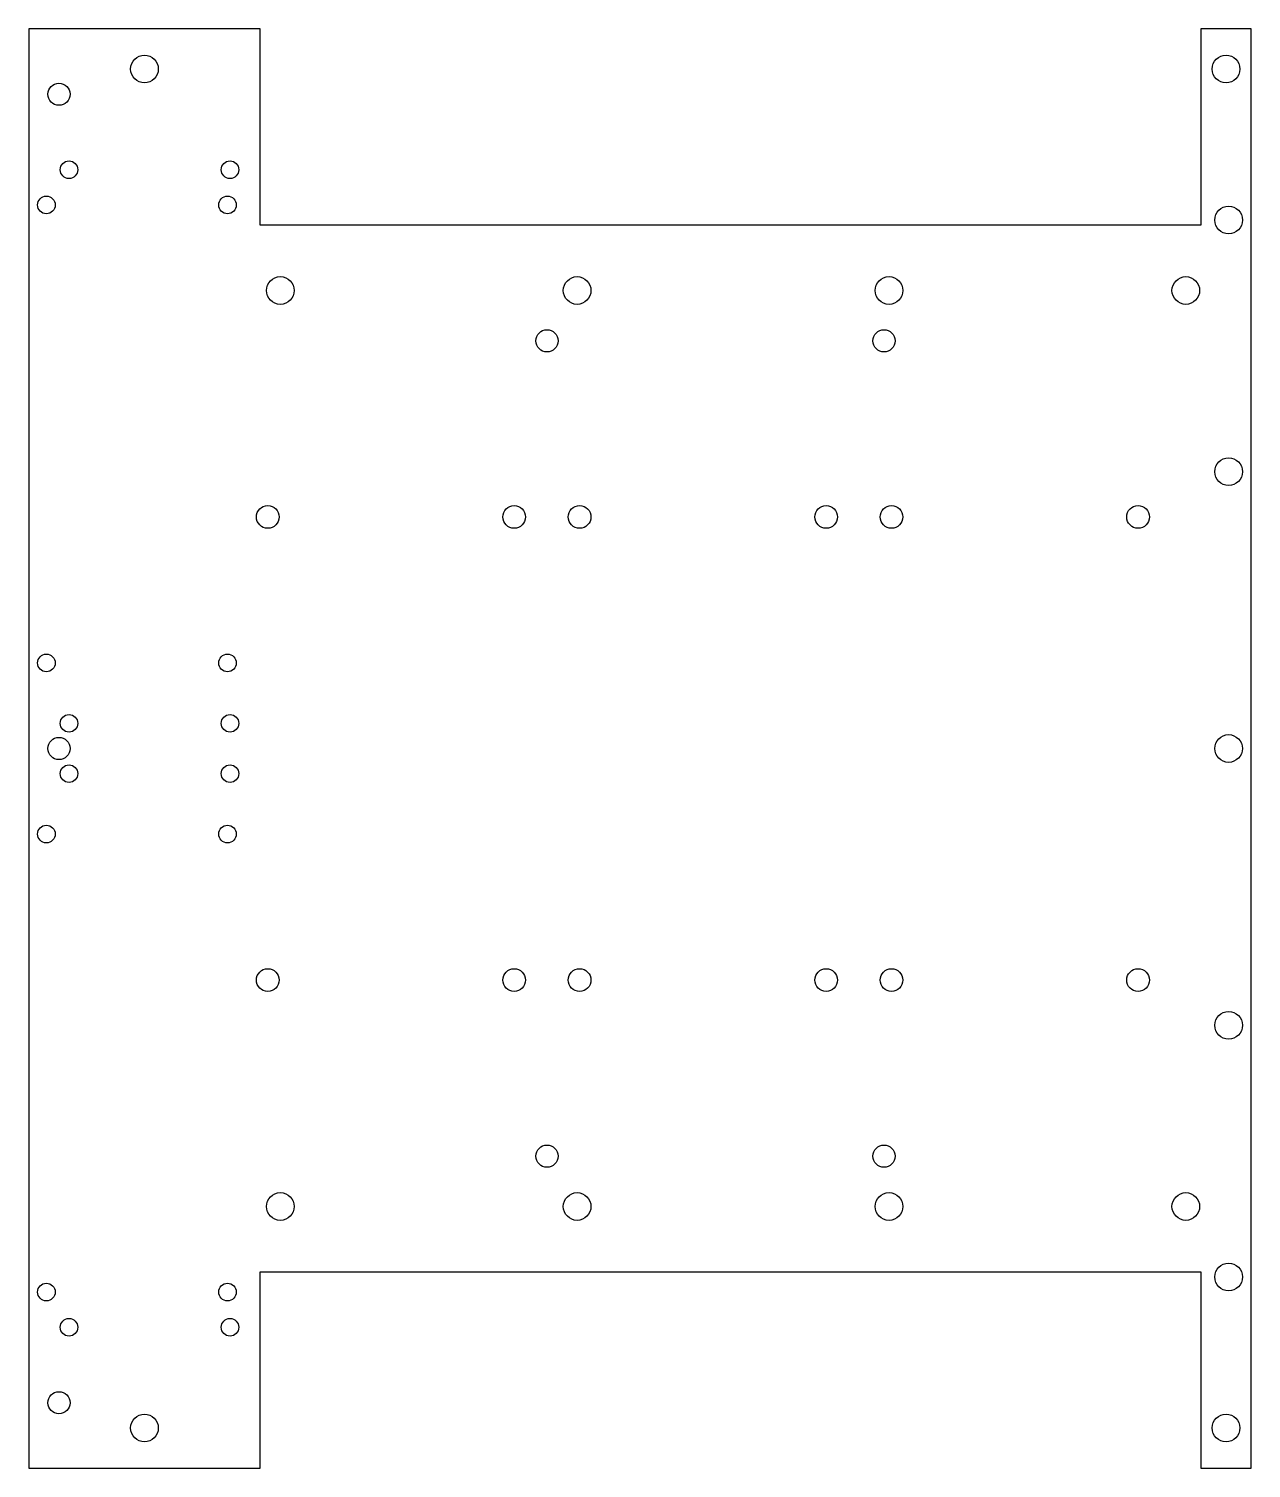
# Model space of a CAD drawing. Header units: millimetres. Extents: x -140 to 103, y -143 to 143.
import ezdxf

# ---------------------------------------------------------------- set-up
doc = ezdxf.new("R2010")
doc.units = ezdxf.units.MM

msp = doc.modelspace()

# ---------------------------------------------------------------- linework, layer by layer
at = {"layer": 'CUT'}
for p, q in [((-94, 143), (-140, 143)), ((-140, 143), (-140, -143)), ((-94, 104), (-94, 143)), ((103, 143), (93, 143)), ((93, 143), (93, 104)), ((103, -143), (103, 143)), ((93, 104), (-94, 104)), ((-94, -143), (-94, -104)), ((-94, -104), (93, -104)), ((93, -104), (93, -143)), ((-140, -143), (-94, -143)), ((93, -143), (103, -143))]:
    msp.add_line(p, q, dxfattribs=at)
for centre, radius in [((-117, 135), 2.75), ((98, 135), 2.75), ((-134, 130), 2.2), ((-132, 115), 1.75), ((-100, 115), 1.75), ((-136.5, 108), 1.75), ((-100.5, 108), 1.75), ((98.5, 105), 2.75), ((-90, 91), 2.75), ((-31, 91), 2.75), ((31, 91), 2.75), ((90, 91), 2.75), ((-37, 81), 2.2), ((30, 81), 2.2), ((98.5, 55), 2.75), ((-92.5, 46), 2.25), ((-43.5, 46), 2.25), ((-30.5, 46), 2.25), ((18.5, 46), 2.25), ((31.5, 46), 2.25), ((80.5, 46), 2.25), ((-136.5, 17), 1.75), ((-100.5, 17), 1.75), ((-132, 5), 1.75), ((-100, 5), 1.75), ((-134, 0), 2.2), ((98.5, 0), 2.75), ((-132, -5), 1.75), ((-100, -5), 1.75), ((-136.5, -17), 1.75), ((-100.5, -17), 1.75), ((-92.5, -46), 2.25), ((-43.5, -46), 2.25), ((-30.5, -46), 2.25), ((18.5, -46), 2.25), ((31.5, -46), 2.25), ((80.5, -46), 2.25), ((98.5, -55), 2.75), ((-37, -81), 2.2), ((30, -81), 2.2), ((-90, -91), 2.75), ((-31, -91), 2.75), ((31, -91), 2.75), ((90, -91), 2.75), ((98.5, -105), 2.75), ((-136.5, -108), 1.75), ((-100.5, -108), 1.75), ((-132, -115), 1.75), ((-100, -115), 1.75), ((-134, -130), 2.2), ((-117, -135), 2.75), ((98, -135), 2.75)]:
    msp.add_circle(centre, radius, dxfattribs=at)

doc.saveas('drawing.dxf')
